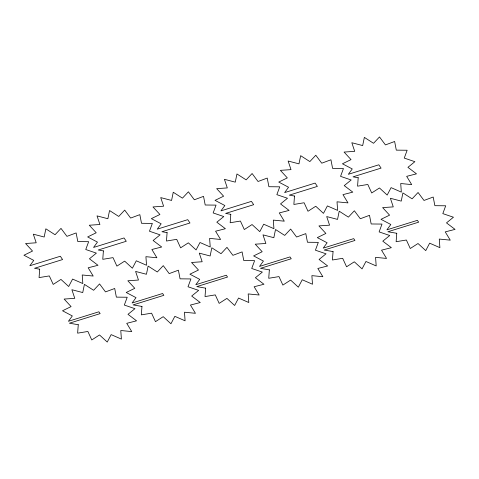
<?xml version="1.0" encoding="UTF-8"?>
<svg xmlns="http://www.w3.org/2000/svg" width="479" height="479" viewBox="0 0 479 479"><rect width="100%" height="100%" fill="white"/><g stroke="black" fill="none" stroke-linecap="round" stroke-linejoin="round"><path stroke-width="0.72" d="M39.697 269.192L39.068 277.61L49.319 275.916L53.205 284.412L60.953 279.419L68.683 286.514L72.592 279.077L82.831 283.556L82.22 274.97L93.195 276.048L88.172 267.791L97.991 265.288L89.429 258.786L96.381 253.134L85.759 249.517L88.651 241.691L77.808 241.584L76.137 232.938L66.94 236.357L61.001 228.387L55.043 234.74L45.858 228.824L44.176 237.015L33.326 234.177L36.206 242.787L25.579 243.518L32.524 251.056L23.95 255.229L33.758 260.396L29.854 265.743L60.342 256.247L62.575 259.558L34.53 268.294L39.697 269.192M78.263 324.732L77.634 333.156L87.879 331.462L91.77 339.952L99.512 334.959L107.248 342.06L111.152 334.623L121.391 339.096L120.78 330.51L131.761 331.588L126.737 323.331L136.551 320.828L127.989 314.332L134.946 308.68L124.324 305.063L127.216 297.237L116.367 297.13L114.703 288.484L105.506 291.903L99.56 283.933L93.609 290.286L84.418 284.37L82.735 292.561L71.892 289.717L74.772 298.333L64.144 299.058L71.084 306.602L62.515 310.769L72.323 315.942L68.413 321.283L98.902 311.787L100.141 313.619L69.401 323.199L78.263 324.732M103.398 250.9L102.769 259.325L113.014 257.63L116.906 266.12L124.654 261.127L132.384 268.228L136.287 260.792L146.532 265.264L145.915 256.678L156.896 257.756L151.873 249.499L161.686 246.996L153.124 240.5L160.082 234.848L149.46 231.231L152.352 223.406L141.503 223.298L139.838 214.652L130.641 218.071L124.702 210.101L118.744 216.454L109.559 210.538L107.871 218.729L97.027 215.885L99.907 224.501L89.28 225.226L96.225 232.77L87.651 236.937L97.459 242.111L93.549 247.451L124.037 237.955L126.276 241.266L98.231 250.008L103.398 250.9M141.964 306.446L141.335 314.865L151.58 313.17L155.471 321.666L163.213 316.667L170.949 323.768L174.853 316.332L185.092 320.81L184.481 312.218L195.456 313.302L190.438 305.045L200.252 302.542L191.69 296.04L198.647 290.388L188.019 286.771L190.917 278.946L180.068 278.838L178.398 270.192L169.207 273.611L163.261 265.641L157.31 271.994L148.119 266.079L146.436 274.269L135.593 271.431L138.473 280.041L127.839 280.772L134.785 288.31L126.211 292.483L136.018 297.651L132.114 302.997L162.603 293.501L163.842 295.333L133.096 304.907L141.964 306.446M167.099 232.614L166.47 241.033L176.715 239.338L180.607 247.835L188.349 242.835L196.085 249.936L199.988 242.5L210.227 246.978L209.616 238.386L220.597 239.47L215.574 231.213L225.387 228.711L216.825 222.208L223.783 216.556L213.155 212.939L216.053 205.114L205.204 205.006L203.539 196.36L194.342 199.779L188.397 191.81L182.445 198.162L173.254 192.247L171.572 200.438L160.728 197.599L163.608 206.209L152.981 206.94L159.92 214.478L151.346 218.652L161.16 223.819L157.25 229.166L187.738 219.669L189.977 222.98L161.932 231.716L167.099 232.614M205.659 288.154L205.03 296.573L215.281 294.884L219.166 303.375L226.914 298.381L234.644 305.482L238.554 298.046L248.793 302.518L248.182 293.932L259.157 295.01L254.133 286.753L263.953 284.251L255.391 277.754L262.342 272.096L251.72 268.485L254.618 260.66L243.769 260.552L242.099 251.906L232.902 255.325L226.962 247.35L221.005 253.708L211.82 247.793L210.137 255.984L199.288 253.14L202.168 261.75L191.54 262.48L198.486 270.024L189.912 274.192L199.719 279.359L195.815 284.706L226.304 275.209L227.537 277.042L196.797 286.622L205.659 288.154M230.794 214.323L230.171 222.747L240.416 221.053L244.308 229.543L252.05 224.549L259.786 231.65L263.69 224.214L273.928 228.687L273.317 220.101L284.292 221.178L279.275 212.921L289.088 210.419L280.526 203.922L287.484 198.264L276.856 194.654L279.754 186.828L268.905 186.72L267.234 178.074L258.037 181.493L252.098 173.518L246.146 179.876L236.955 173.961L235.273 182.152L224.429 179.308L227.303 187.918L216.676 188.648L223.621 196.192L215.047 200.36L224.855 205.527L220.951 210.874L251.439 201.378L253.678 204.689L225.633 213.43L230.794 214.323M269.36 269.869L268.731 278.287L278.982 276.593L282.867 285.089L290.615 280.089L298.345 287.19L302.249 279.754L312.494 284.233L311.883 275.641L322.858 276.724L317.834 268.468L327.654 265.959L319.086 259.462L326.043 253.81L315.421 250.194L318.313 242.368L307.464 242.26L305.8 233.614L296.603 237.033L290.663 229.064L284.706 235.417L275.521 229.501L273.838 237.692L262.989 234.854L265.869 243.464L255.241 244.188L262.187 251.732L253.613 255.906L263.42 261.073L259.51 266.42L289.999 256.918L291.238 258.756L260.498 268.33L269.36 269.869M294.495 196.037L293.867 204.455L304.117 202.761L308.003 211.257L315.751 206.257L323.481 213.359L327.385 205.922L337.629 210.401L337.018 201.809L347.994 202.892L342.97 194.636L352.789 192.127L344.227 185.63L351.179 179.978L340.557 176.362L343.449 168.536L332.606 168.428L330.935 159.782L321.738 163.201L315.799 155.232L309.841 161.585L300.656 155.669L298.974 163.86L288.124 161.022L291.004 169.632L280.377 170.356L287.322 177.901L278.748 182.074L288.556 187.241L284.652 192.588L315.14 183.086L317.373 186.403L289.328 195.139L294.495 196.037M333.061 251.577L332.432 259.995L342.677 258.307L346.568 266.797L354.31 261.803L362.046 268.899L365.95 261.468L376.189 265.941L375.578 257.355L386.559 258.432L381.535 250.176L391.349 247.673L382.787 241.177L389.744 235.518L379.123 231.908L382.014 224.076L371.165 223.974L369.501 215.322L360.304 218.747L354.358 210.772L348.407 217.131L339.216 211.209L337.533 219.4L326.69 216.562L329.57 225.172L318.942 225.902L325.882 233.447L317.314 237.614L327.121 242.781L323.211 248.128L353.7 238.632L354.939 240.464L324.199 250.038L333.061 251.577M358.196 177.745L357.568 186.163L367.812 184.475L371.704 192.965L379.452 187.972L387.182 195.067L391.086 187.636L401.33 192.109L400.713 183.523L411.695 184.601L406.671 176.344L416.485 173.841L407.922 167.345L414.88 161.686L404.258 158.076L407.15 150.244L396.301 150.143L394.636 141.491L385.439 144.915L379.5 136.94L373.542 143.299L364.357 137.377L362.669 145.568L351.826 142.73L354.705 151.34L344.078 152.071L351.023 159.615L342.449 163.782L352.257 168.949L348.347 174.296L378.835 164.8L381.074 168.111L353.029 176.847L358.196 177.745M396.762 233.285L396.133 241.709L406.378 240.015L410.269 248.511L418.011 243.512L425.747 250.613L429.651 243.176L439.89 247.655L439.279 239.063L450.254 240.147L445.236 231.884L455.05 229.381L446.488 222.885L453.445 217.232L442.818 213.616L445.715 205.79L434.866 205.683L433.196 197.037L423.999 200.456L418.059 192.486L412.108 198.839L402.917 192.923L401.234 201.114L390.391 198.276L393.265 206.886L382.637 207.611L389.583 215.155L381.009 219.322L390.816 224.495L386.912 229.842L417.401 220.34L418.64 222.172L387.894 231.752L396.762 233.285"/></g></svg>
